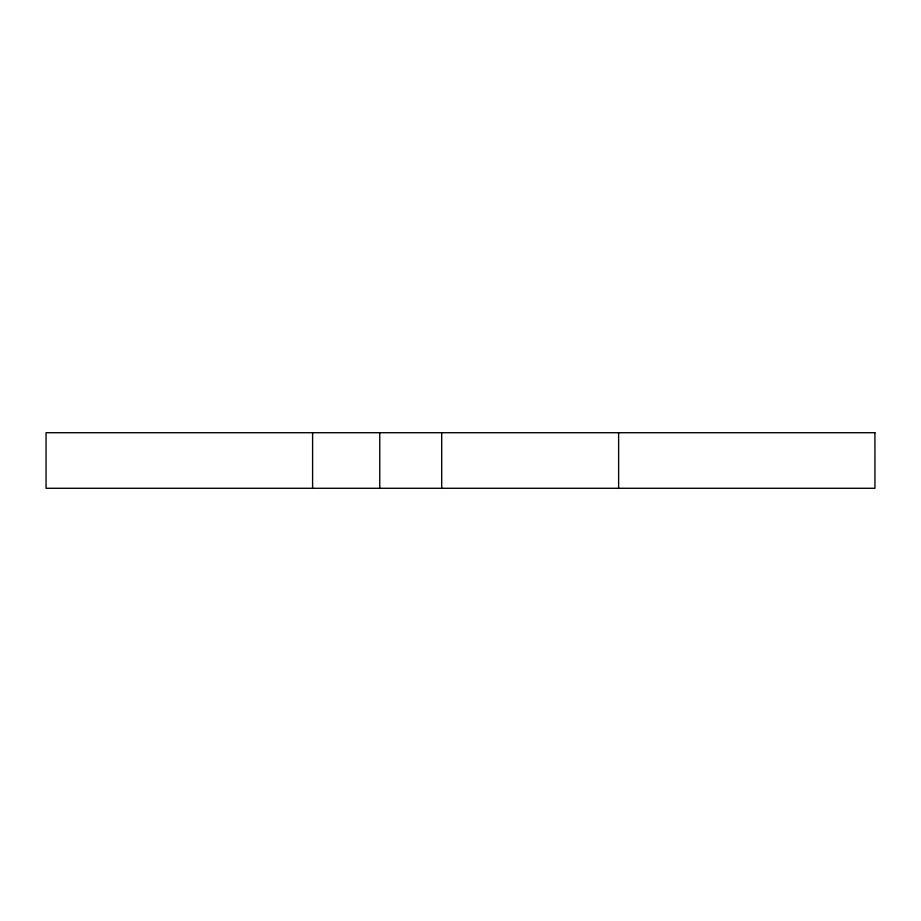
<?xml version="1.0" encoding="UTF-8"?>
<svg xmlns="http://www.w3.org/2000/svg" width="921" height="921" viewBox="0 0 921 921"><rect width="100%" height="100%" fill="white"/><g stroke="black" fill="none" stroke-linecap="round" stroke-linejoin="round"><path stroke-width="1.38" d="M618.624 432.72L618.624 488.28M441.7 432.72L441.7 488.28M379.751 432.72L379.751 488.28M312.599 432.72L312.599 488.28M874.95 432.72L46.05 432.72L46.05 488.28L874.95 488.28L874.927 432.72"/></g></svg>
